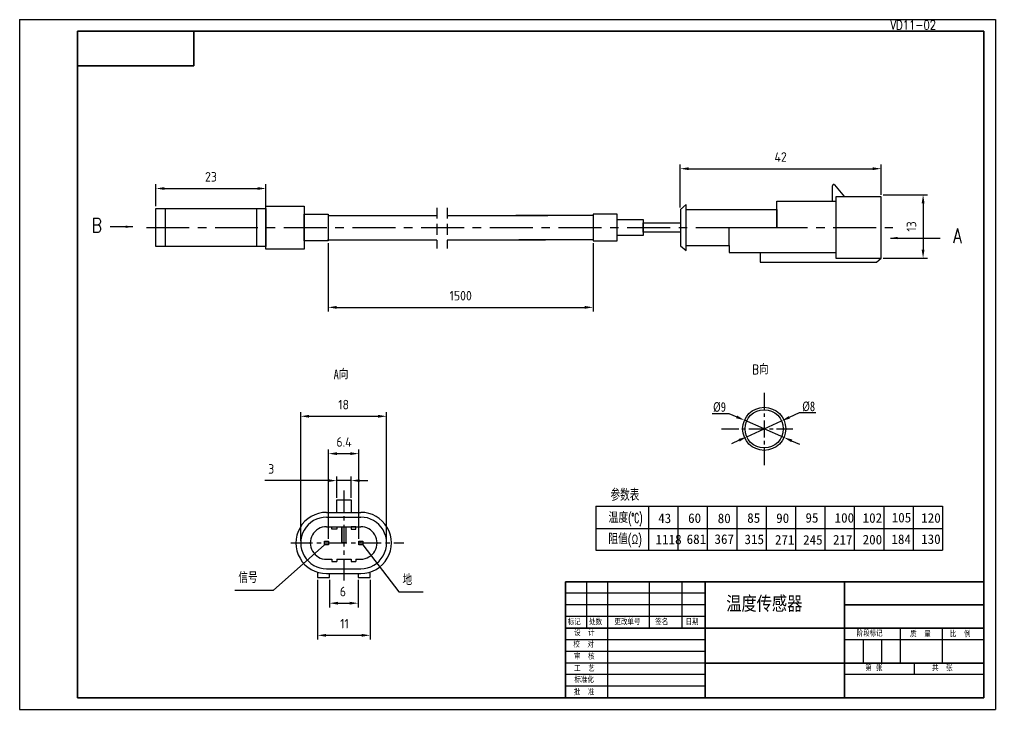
# Model space of a CAD drawing. Extents: x 262 to 4832, y 17 to 1407.
# Drawn here: x 825.5 to 1029.7, y 1141.2 to 1285.5 of the extents above; entities that cross this region are included whole.
import ezdxf

# ---------------------------------------------------------------- set-up
doc = ezdxf.new("R2010")
doc.units = 0
doc.header["$LTSCALE"] = 0.707071
for name, pattern in [('ACAD_ISO04W100', [30.5, 24, -3, 0.5, -3]), ('CENTERX2', [101.6, 63.5, -12.7, 12.7, -12.7]), ('DASHED2', [9.525, 6.35, -3.175]), ('HIDDEN2', [4.7625, 3.175, -1.5875])]:
    doc.linetypes.add(name, pattern=pattern)
doc.layers.get('0').update_dxf_attribs({"linetype": 'CONTINUOUS'})
for name, color, linetype in [('CU', 1, 'CONTINUOUS'), ('DHX', 7, 'ACAD_ISO04W100'), ('图层2', 7, 'DASHED2'), ('粗实线', 1, 'CONTINUOUS'), ('细实线', 3, 'CONTINUOUS')]:
    doc.layers.add(name, color=color, linetype=linetype)
doc.layers.add('图层1', color=6, linetype='CONTINUOUS', lineweight=30)
doc.styles.add('DIMSTYLE1', font='isocp.shx', dxfattribs={"height": 4, "bigfont": '工程汉字.shx'})
doc.styles.get("Standard").update_dxf_attribs({"font": 'txt.shx', "width": 0.8, "height": 2, "bigfont": '工程汉字.shx'})
doc.styles.add('样式 1', font='txt.shx', dxfattribs={"bigfont": 'gbcbig.shx'})
doc.dimstyles.new('ISO-25_WS', dxfattribs={"dimscale": 0, "dimtxt": 4, "dimasz": 1.5, "dimexe": 1.25, "dimexo": 0.625, "dimtad": 1, "dimtoh": 1, "dimdec": 1, "dimdsep": 46, "dimlunit": 6, "dimtxsty": 'DIMSTYLE1', "dimcen": 2.5, "dimadec": 0, "dimazin": 0, "dimtp": 0.05, "dimtm": 0.05, "dimtfac": 0.6, "dimtdec": 1, "dimtofl": 0, "dimtmove": 0, "dimatfit": 3, "dimfxl": 1, "dimtolj": 1, "dimtzin": 0, "dimarcsym": 0})

msp = doc.modelspace()

# ---------------------------------------------------------------- linework, layer by layer
at = {"color": 7, "linetype": 'ByBlock'}
for p, q in [((963.702, 1246.216), (963.702, 1255.219)), ((965.469, 1254.335), (1003.994, 1254.335)), ((1005.762, 1248.876), (1005.762, 1255.219))]:
    msp.add_line(p, q, dxfattribs=at)
at = {"color": 7}
for p, q in [((854.087, 1246.466), (854.087, 1251.07)), ((855.855, 1250.187), (875.319, 1250.187)), ((877.087, 1246.466), (877.087, 1251.07)), ((1006.204, 1248.876), (1015.412, 1248.876)), ((1014.528, 1247.108), (1014.528, 1237.382)), ((890.087, 1238.782), (890.087, 1224.44)), ((945.544, 1238.782), (945.544, 1224.44)), ((1006.204, 1235.614), (1015.412, 1235.614)), ((891.855, 1225.324), (943.777, 1225.324)), ((884.356, 1176.487), (884.356, 1203.42)), ((886.123, 1202.536), (900.552, 1202.536)), ((902.319, 1176.487), (902.319, 1203.42)), ((890.155, 1176.887), (890.155, 1195.609)), ((891.923, 1194.726), (894.752, 1194.726)), ((896.519, 1176.887), (896.519, 1195.609)), ((890.125, 1189.084), (876.847, 1189.084)), ((891.893, 1185.506), (891.893, 1189.968)), ((894.893, 1189.084), (891.893, 1189.084)), ((894.893, 1185.506), (894.893, 1189.968)), ((896.661, 1189.084), (898.428, 1189.084)), ((887.893, 1168.354), (887.893, 1155.833)), ((890.393, 1168.354), (890.393, 1162.555)), ((896.393, 1168.354), (896.393, 1162.555)), ((898.893, 1168.354), (898.893, 1155.833)), ((892.161, 1163.438), (894.625, 1163.438)), ((889.661, 1156.717), (897.125, 1156.717))]:
    msp.add_line(p, q, dxfattribs=at)
at = {"color": 7, "linetype": 'ByBlock'}
for points in [[(965.469, 1254.629), (965.469, 1254.04), (963.702, 1254.335)], [(1003.994, 1254.629), (1003.994, 1254.04), (1005.762, 1254.335)]]:
    msp.add_solid(points, dxfattribs=at)
at = {"color": 7}
for points in [[(855.855, 1250.481), (855.855, 1249.892), (854.087, 1250.187)], [(875.319, 1250.481), (875.319, 1249.892), (877.087, 1250.187)], [(1014.234, 1247.108), (1014.823, 1247.108), (1014.528, 1248.876)], [(1014.234, 1237.382), (1014.823, 1237.382), (1014.528, 1235.614)], [(891.855, 1225.619), (891.855, 1225.03), (890.087, 1225.324)], [(943.777, 1225.619), (943.777, 1225.03), (945.544, 1225.324)], [(886.123, 1202.831), (886.123, 1202.242), (884.356, 1202.536)], [(900.552, 1202.831), (900.552, 1202.242), (902.319, 1202.536)], [(891.923, 1195.02), (891.923, 1194.431), (890.155, 1194.726)], [(894.752, 1195.02), (894.752, 1194.431), (896.519, 1194.726)], [(890.125, 1189.378), (890.125, 1188.789), (891.893, 1189.084)], [(896.661, 1189.378), (896.661, 1188.789), (894.893, 1189.084)], [(892.161, 1163.733), (892.161, 1163.144), (890.393, 1163.438)], [(894.625, 1163.733), (894.625, 1163.144), (896.393, 1163.438)], [(889.661, 1157.011), (889.661, 1156.422), (887.893, 1156.717)], [(897.125, 1157.011), (897.125, 1156.422), (898.893, 1156.717)]]:
    msp.add_solid(points, dxfattribs=at)
at = {"layer": 'CU', "color": 7}
for p, q in [((995.597, 1247.574), (995.597, 1250.779)), ((996.013, 1250.934), (998.098, 1248.434)), ((983.962, 1245.774), (983.962, 1247.574)), ((983.962, 1247.574), (996.262, 1247.574)), ((996.262, 1248.434), (996.262, 1235.614)), ((1005.762, 1248.434), (996.262, 1248.434)), ((1005.762, 1235.614), (1005.762, 1248.434)), ((964.962, 1246.824), (963.762, 1245.824)), ((963.762, 1245.824), (963.762, 1238.224)), ((964.962, 1237.224), (964.962, 1246.824)), ((964.962, 1245.774), (983.962, 1245.774)), ((983.962, 1245.774), (983.962, 1242.024)), ((983.962, 1242.024), (983.962, 1245.774)), ((890.087, 1244.572), (912.835, 1244.572)), ((914.953, 1244.572), (929.343, 1244.572)), ((945.544, 1244.572), (929.343, 1244.572)), ((929.367, 1244.572), (929.367, 1244.572)), ((929.367, 1244.572), (936.068, 1244.572)), ((973.962, 1238.274), (973.962, 1242.024)), ((973.962, 1242.024), (983.962, 1242.024)), ((973.962, 1242.024), (983.962, 1242.024)), ((890.087, 1239.476), (912.835, 1239.476)), ((905.676, 1239.476), (905.676, 1239.476)), ((914.953, 1239.476), (928.755, 1239.476)), ((928.755, 1239.476), (935.549, 1239.476)), ((945.544, 1239.476), (929.955, 1239.476)), ((963.762, 1238.224), (964.962, 1237.224)), ((964.962, 1238.274), (973.962, 1238.274)), ((973.962, 1238.274), (973.962, 1236.774)), ((973.962, 1236.774), (980.462, 1236.774)), ((980.462, 1236.774), (996.262, 1236.774)), ((980.462, 1236.774), (980.462, 1234.774)), ((996.262, 1235.614), (1005.762, 1235.614)), ((1004.773, 1234.774), (1005.762, 1235.614)), ((980.462, 1234.774), (1004.773, 1234.774)), ((970.411, 1203.12), (973.92, 1203.12)), ((973.92, 1203.12), (975.541, 1202.414)), ((988.617, 1203.251), (986.537, 1202.304)), ((992.117, 1203.251), (988.617, 1203.251)), ((985.414, 1198.118), (977.162, 1201.709)), ((977.648, 1198.256), (984.928, 1201.571)), ((976.039, 1197.523), (974.43, 1196.79)), ((987.035, 1197.412), (988.656, 1196.707)), ((891.893, 1182.436), (891.893, 1185.064)), ((891.893, 1185.064), (894.893, 1185.064)), ((894.893, 1185.064), (894.893, 1182.441)), ((889.755, 1182.433), (896.919, 1182.444)), ((946.073, 1183.729), (1018.595, 1183.729)), ((946.073, 1183.729), (946.073, 1174.549)), ((957.1, 1183.729), (957.1, 1174.549)), ((963.239, 1183.729), (963.239, 1174.549)), ((969.389, 1183.729), (969.389, 1174.549)), ((975.539, 1183.729), (975.539, 1174.549)), ((981.689, 1183.729), (981.689, 1174.549)), ((987.839, 1183.729), (987.839, 1174.549)), ((993.989, 1183.729), (993.989, 1174.549)), ((1000.139, 1183.729), (1000.139, 1174.549)), ((1006.289, 1183.729), (1006.289, 1174.549)), ((1012.439, 1183.729), (1012.439, 1174.549)), ((1018.589, 1183.729), (1018.589, 1174.549)), ((889.757, 1181.433), (896.921, 1181.444)), ((889.76, 1179.433), (896.924, 1179.444)), ((892.973, 1179.438), (892.973, 1176.045)), ((946.073, 1179.085), (1018.589, 1179.085)), ((892.973, 1176.045), (893.813, 1176.045)), ((896.519, 1176.445), (896.519, 1175.947)), ((897.319, 1176.237), (897.319, 1175.645)), ((889.355, 1175.645), (878.592, 1166.079)), ((897.319, 1175.645), (904.878, 1165.818)), ((946.073, 1174.549), (1018.589, 1174.549)), ((889.751, 1172.633), (890.893, 1172.634)), ((890.893, 1172.634), (890.893, 1172.134)), ((890.893, 1172.134), (891.893, 1172.136)), ((891.893, 1172.636), (894.893, 1172.641)), ((891.893, 1172.636), (891.893, 1172.136)), ((894.893, 1172.641), (894.893, 1172.141)), ((894.893, 1172.142), (895.893, 1172.144)), ((895.893, 1172.642), (896.915, 1172.644)), ((895.893, 1172.642), (895.893, 1172.142)), ((887.893, 1169.91), (887.893, 1168.795)), ((889.754, 1170.633), (896.918, 1170.644)), ((889.755, 1169.633), (896.919, 1169.644)), ((890.393, 1168.795), (890.393, 1169.634)), ((896.393, 1169.643), (896.393, 1168.795)), ((898.893, 1168.795), (898.893, 1169.956)), ((887.893, 1168.795), (890.393, 1168.795)), ((896.393, 1168.795), (898.893, 1168.795)), ((878.592, 1166.079), (870.598, 1166.079)), ((904.878, 1165.818), (909.95, 1165.822))]:
    msp.add_line(p, q, dxfattribs=at)
for points in [[(854.087, 1246.024), (877.087, 1246.024), (877.087, 1238.024), (854.087, 1238.024)], [(856.087, 1246.024), (875.087, 1246.024), (875.087, 1238.024), (856.087, 1238.024)], [(877.087, 1246.524), (885.087, 1246.524), (885.087, 1237.524), (877.087, 1237.524)], [(885.087, 1244.824), (890.087, 1244.824), (890.087, 1239.224), (885.087, 1239.224)], [(950.544, 1244.824), (945.544, 1244.824), (945.544, 1239.224), (950.544, 1239.224)], [(950.544, 1243.724), (955.983, 1243.724), (955.983, 1240.324), (950.544, 1240.324)], [(955.983, 1243.024), (963.762, 1243.024), (963.762, 1241.024), (955.983, 1241.024)], [(890.893, 1179.434), (891.895, 1179.434), (891.895, 1178.912), (890.893, 1178.912)], [(892.973, 1179.438), (893.813, 1179.438), (893.813, 1176.045), (892.973, 1176.045)], [(895.893, 1179.434), (894.891, 1179.434), (894.891, 1178.912), (895.893, 1178.912)], [(889.355, 1176.445), (890.155, 1176.445), (890.155, 1175.645), (889.355, 1175.645)], [(896.519, 1176.445), (897.319, 1176.445), (897.319, 1175.645), (896.519, 1175.645)]]:
    msp.add_lwpolyline(points, close=True, dxfattribs=at)
for radius in [4.5, 4]:
    msp.add_circle((981.288, 1199.913), radius, dxfattribs=at)
for centre, radius, start, end in [((995.818, 1250.818), 0.225, 30.91108, 189.83485), ((889.755, 1176.033), 6.4, 90, 270.17599), ((896.919, 1176.044), 6.4, 270, 90.17599), ((889.755, 1176.033), 5.4, 90, 270.17599), ((896.919, 1176.044), 5.4, 270, 90.17599), ((889.755, 1176.033), 3.4, 90, 270.17599), ((896.919, 1176.044), 3.4, 270, 90.17599)]:
    msp.add_arc(centre, radius, start, end, dxfattribs=at)
for p in [(890.087, 1239.476), (896.919, 1176.044), (896.919, 1176.044)]:
    msp.add_point(p, dxfattribs=at)
for points in [[(975.658, 1202.684), (975.423, 1202.144), (977.162, 1201.709)], [(986.415, 1202.572), (986.659, 1202.036), (984.928, 1201.571)], [(975.917, 1197.791), (976.161, 1197.255), (977.648, 1198.256)], [(987.153, 1197.682), (986.917, 1197.142), (985.414, 1198.118)]]:
    msp.add_solid(points, dxfattribs=at)
at = {"layer": 'DHX', "color": 7, "linetype": 'CENTERX2', "ltscale": 0.2}
msp.add_line((852.069, 1242.024), (1008.189, 1242.024), dxfattribs=at)
at = {"layer": 'DHX', "color": 7, "linetype": 'CENTERX2', "ltscale": 0.08}
for p, q in [((981.288, 1207.426), (981.288, 1191.641)), ((972.366, 1199.913), (987.304, 1199.913))]:
    msp.add_line(p, q, dxfattribs=at)
at = {"layer": 'DHX', "color": 7, "linetype": 'CENTERX2', "ltscale": 0.1}
for p, q in [((893.393, 1187.003), (893.393, 1168.211)), ((882.313, 1176.045), (905.957, 1176.045))]:
    msp.add_line(p, q, dxfattribs=at)
at = {"layer": '图层2', "color": 7, "linetype": 'HIDDEN2'}
for p, q in [((912.835, 1246.142), (912.835, 1237.621)), ((914.953, 1246.142), (914.953, 1237.621))]:
    msp.add_line(p, q, dxfattribs=at)
at = {"layer": '粗实线', "color": 7, "lineweight": 35}
for p, q in [((837.695, 1283.112), (1027.235, 1283.112)), ((837.695, 1283.112), (837.695, 1143.63)), ((861.995, 1275.823), (861.995, 1283.113)), ((1027.235, 1283.112), (1027.235, 1143.63)), ((861.995, 1275.823), (837.695, 1275.823)), ((1027.235, 1167.93), (939.755, 1167.93)), ((939.755, 1167.93), (939.755, 1143.63)), ((968.915, 1167.93), (968.915, 1143.63)), ((998.075, 1167.93), (998.075, 1143.63)), ((1027.235, 1163.07), (998.075, 1163.07)), ((968.915, 1158.21), (939.755, 1158.21)), ((1027.235, 1158.21), (968.915, 1158.21)), ((1027.235, 1150.92), (968.915, 1150.92)), ((837.695, 1143.63), (1027.235, 1143.63))]:
    msp.add_line(p, q, dxfattribs=at)
at = {"layer": '粗实线', "color": 7}
for p, q in [((968.915, 1167.93), (968.915, 1143.63)), ((968.915, 1158.21), (939.755, 1158.21))]:
    msp.add_line(p, q, dxfattribs=at)
at = {"layer": '粗实线', "color": 7, "lineweight": -3}
msp.add_line((1012.655, 1150.92), (1012.655, 1148.49), dxfattribs=at)
at = {"layer": '细实线', "color": 7}
for p, q in [((825.545, 1285.542), (1029.665, 1285.542)), ((825.545, 1285.542), (825.545, 1141.2)), ((1029.665, 1285.542), (1029.665, 1141.2)), ((944.129, 1167.93), (944.129, 1158.21)), ((948.503, 1167.93), (948.503, 1143.63)), ((957.251, 1167.93), (957.251, 1158.21)), ((964.055, 1167.93), (964.055, 1158.21)), ((968.915, 1165.5), (939.755, 1165.5)), ((968.915, 1163.07), (939.755, 1163.07)), ((968.915, 1160.64), (939.755, 1160.64)), ((1009.739, 1158.21), (1009.739, 1150.994)), ((1018.487, 1158.21), (1018.487, 1150.92)), ((968.915, 1155.78), (939.755, 1155.78)), ((1027.235, 1155.78), (998.075, 1155.78)), ((1001.963, 1155.78), (1001.963, 1150.92)), ((1005.851, 1155.78), (1005.851, 1150.92)), ((968.915, 1153.35), (939.755, 1153.35)), ((968.915, 1150.92), (939.755, 1150.92)), ((968.915, 1148.49), (939.755, 1148.49)), ((1027.235, 1148.49), (998.075, 1148.49)), ((968.915, 1146.06), (939.755, 1146.06)), ((825.545, 1141.2), (1029.665, 1141.2))]:
    msp.add_line(p, q, dxfattribs=at)

# ---------------------------------------------------------------- texts
at = {"color": 7, "linetype": 'ByBlock', "insert": (984.732, 1256.777), "char_height": 2, "attachment_point": 5, "style": 'DIMSTYLE1'}
msp.add_mtext('42', dxfattribs=at)
at = {"color": 7, "char_height": 2, "attachment_point": 5, "style": 'DIMSTYLE1'}
for s, insert in [('1500', (917.816, 1227.766)), ('18', (893.337, 1204.978)), ('6.4', (893.412, 1197.168)), ('3', (878.183, 1191.526)), ('6', (893.181, 1165.88)), ('11', (893.508, 1159.158))]:
    msp.add_mtext(s, dxfattribs=dict(at, insert=insert))
at = {"layer": 'CU', "color": 7, "char_height": 2, "attachment_point": 5}
for s, insert in [('{\\Ftxt|c0;%%C9}', (971.944, 1204.445)), ('{\\Ftxt|c0;%%C8}', (990.588, 1204.577))]:
    msp.add_mtext(s, dxfattribs=dict(at, insert=insert))
at = {"layer": 'CU', "color": 7, "attachment_point": 1}
for s, insert, char_height, style in [('{\\W1.07;参数表}', (949.145, 1187.333), 2.5, '样式 1'), ('{\\H1.125x;\\W0.97;温度\\H0.8889x;\\W0.57;(%%DC)}', (948.714, 1182.488), 2, '样式 1'), ('{\\Ftxt|c0;43}', (959.123, 1182.199), 2, 'DIMSTYLE1'), ('{\\Ftxt|c0;60}', (965.38, 1182.231), 2, 'DIMSTYLE1'), ('{\\Ftxt|c0;80}', (971.574, 1182.192), 2, 'DIMSTYLE1'), ('{\\Ftxt|c0;85}', (977.739, 1182.259), 2, 'DIMSTYLE1'), ('{\\Ftxt|c0;90}', (983.798, 1182.232), 2, 'DIMSTYLE1'), ('{\\Ftxt|c0;95}', (989.922, 1182.294), 2, 'DIMSTYLE1'), ('{\\Ftxt|c0;100}', (996.021, 1182.294), 2, 'DIMSTYLE1'), ('{\\Ftxt|c0;102}', (1001.881, 1182.263), 2, 'DIMSTYLE1'), ('{\\Ftxt|c0;105}', (1007.962, 1182.339), 2, 'DIMSTYLE1'), ('{\\Ftxt|c0;120}', (1014.138, 1182.266), 2, 'DIMSTYLE1'), ('{\\H1.125x;\\W1.07;阻值\\H0.8889x;\\W0.67;(Ω)}', (948.687, 1178.042), 2, '样式 1'), ('{\\Ftxt|c0;681}', (965.073, 1177.833), 2, 'DIMSTYLE1'), ('{\\Ftxt|c0;367}', (970.897, 1177.847), 2, 'DIMSTYLE1'), ('{\\Ftxt|c0;315}', (977.173, 1177.798), 2, 'DIMSTYLE1'), ('{\\Ftxt|c0;184}', (1007.905, 1177.814), 2, 'DIMSTYLE1'), ('{\\Ftxt|c0;130}', (1014.119, 1177.839), 2, 'DIMSTYLE1'), ('{\\Ftxt|c0;1118}', (958.577, 1177.773), 2, 'DIMSTYLE1'), ('{\\Ftxt|c0;271}', (983.543, 1177.707), 2, 'DIMSTYLE1'), ('{\\Ftxt|c0;245}', (989.431, 1177.682), 2, 'DIMSTYLE1'), ('{\\Ftxt|c0;217}', (995.681, 1177.714), 2, 'DIMSTYLE1'), ('{\\Ftxt|c0;200}', (1001.884, 1177.74), 2, 'DIMSTYLE1')]:
    msp.add_mtext(s, dxfattribs=dict(at, insert=insert, char_height=char_height, style=style))
at = {"layer": 'CU', "color": 7, "char_height": 2.3, "attachment_point": 1}
for s, insert, width in [('信号', (871.309, 1169.957), 12.90686), ('地', (905.633, 1169.509), 4.31744)]:
    msp.add_mtext(s, dxfattribs=dict(at, insert=insert, width=width))
at = {"layer": 'DHX', "color": 7, "insert": (865.587, 1252.628), "char_height": 2, "attachment_point": 5, "style": 'DIMSTYLE1'}
msp.add_mtext('23', dxfattribs=at)
at = {"layer": 'DHX', "color": 7, "insert": (1012.086, 1242.245), "char_height": 2, "attachment_point": 5, "rotation": 90, "style": 'DIMSTYLE1'}
msp.add_mtext('13', dxfattribs=at)
at = {"layer": '图层1', "color": 7, "linetype": 'HIDDEN2'}
for s, insert, char_height, width, attachment_point in [('{\\Ftxt,bigfont|c134;B}', (842.787, 1243.988), 3, 3.75252, 3), ('{\\Ftxt,bigfont|c134;A}', (1020.774, 1241.788), 3, 4.87545, 1), ('{\\Ftxt|c0;A}向', (891.241, 1212.3), 2, 8.42437, 1), ('{\\Ftxt,bigfont|c134;B}向', (978.75, 1213.328), 2, 8.42437, 1)]:
    msp.add_mtext(s, dxfattribs=dict(at, insert=insert, char_height=char_height, width=width, attachment_point=attachment_point))
at = {"layer": '粗实线', "color": 7, "attachment_point": 1}
for s, insert, char_height, width in [('VD11-02', (1007.685, 1285.354), 1.9199, 12.10267), ('{\\fSimSun|b0|i0|c134|p2;温度传感器}', (973.356, 1164.841), 2.916, 23.9128), ('{\\fFangSong_GB2312|b0|i0|c134|p49;处数  }', (944.67, 1160.204), 1.215, 8.56444), ('{\\fﾷￂￋￎ_GB2312|b0|i0|c134|p49;更改单号  }', (949.973, 1160.225), 1.215, 8.56444), ('{\\fﾷￂￋￎ_GB2312|b0|i0|c134|p49;日期}', (964.853, 1160.225), 1.215, 8.56444), ('{\\fFangSong_GB2312|b0|i0|c134|p49;设  计}', (941.52, 1157.946), 1.215, 8.56444), ('{\\fFangSong_GB2312|b0|i0|c134|p49;阶段标记}', (1000.611, 1157.809), 1.215, 8.56444), ('{\\fFangSong_GB2312|b0|i0|c134|p49;质  量}', (1011.81, 1157.671), 1.215, 8.56444), ('{\\fFangSong_GB2312|b0|i0|c134|p49;比  例}', (1020.124, 1157.671), 1.215, 8.56444), ('{\\fFangSong_GB2312|b0|i0|c134|p49;校  对}', (941.375, 1155.503), 1.215, 8.56444), ('{\\fFangSong_GB2312|b0|i0|c134|p49;审  核}', (941.496, 1152.983), 1.215, 8.56444), ('{\\fFangSong_GB2312|b0|i0|c134|p49;工  艺}', (941.529, 1150.497), 1.215, 8.56444), ('{\\fﾷￂￋￎ_GB2312|b0|i0|c134|p49;第  张}', (1002.434, 1150.588), 1.215, 8.56444), ('{\\fFangSong_GB2312|b0|i0|c134|p49;共  张}', (1016.384, 1150.568), 1.215, 8.56444), ('{\\fﾷￂￋￎ_GB2312|b0|i0|c134|p49;标准化}', (941.599, 1148.118), 1.215, 8.56444), ('{\\fFangSong_GB2312|b0|i0|c134|p49;批  准}', (941.468, 1145.522), 1.215, 8.56444)]:
    msp.add_mtext(s, dxfattribs=dict(at, insert=insert, char_height=char_height, width=width))
at = {"layer": '粗实线', "color": 7, "lineweight": 35, "char_height": 1.215, "width": 8.56444, "attachment_point": 1}
for s, insert in [('{\\fFangSong_GB2312|b0|i0|c134|p49;标记}  ', (940.205, 1160.204)), ('{\\fﾷￂￋￎ_GB2312|b0|i0|c134|p49;签名}', (958.49, 1160.225))]:
    msp.add_mtext(s, dxfattribs=dict(at, insert=insert))

# ---------------------------------------------------------------- leaders
at = {"layer": '图层1', "color": 7, "linetype": 'ByBlock', "lineweight": 0}
msp.add_leader([(849.243, 1242.189), (844.489, 1242.188)], dimstyle='ISO-25_WS', override={"dimscale": 1, "dimtad": 0}, dxfattribs=at)
at = {"layer": '图层1', "color": 7, "linetype": 'ByBlock', "lineweight": 0, "annotation_type": 0, "has_hookline": 1, "hookline_direction": 1, "text_width": 1.6}
msp.add_leader([(1007.696, 1239.829), (1018.071, 1239.835)], dimstyle='ISO-25_WS', override={"dimscale": 1, "dimtad": 0}, dxfattribs=at)

doc.saveas('drawing.dxf')
